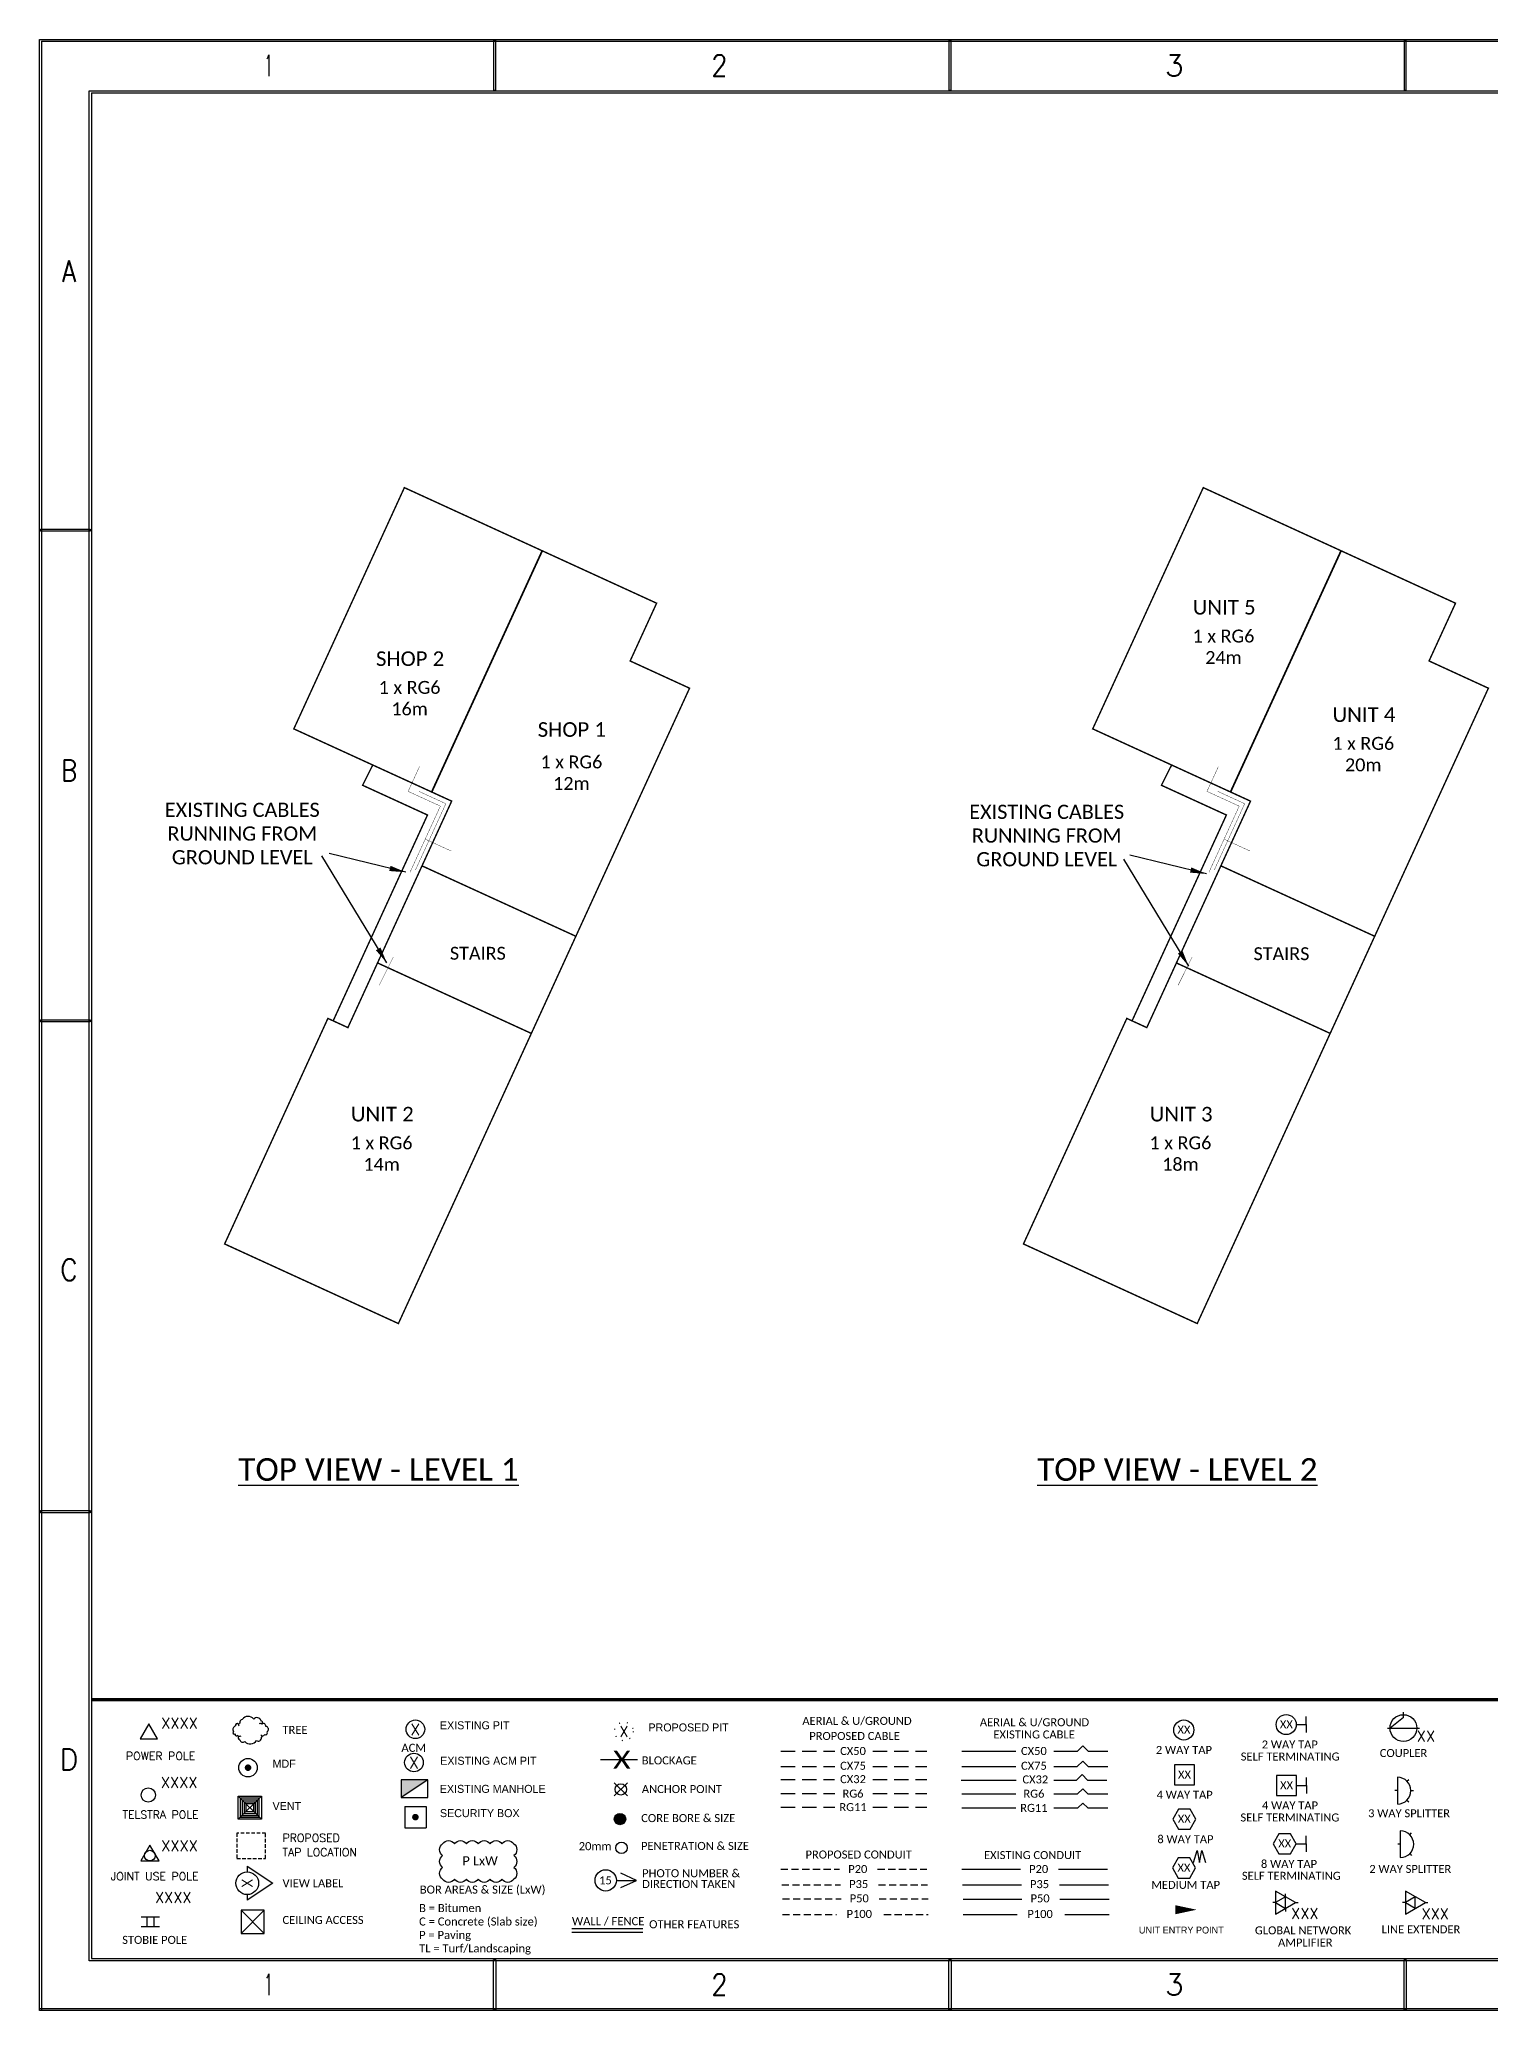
# Model space of a CAD drawing. Header units: metres. Extents: x 304 to 1576, y -477 to -199.
# Drawn here: x 747.4 to 951.4, y -476.9 to -199.7 of the extents above; entities that cross this region are included whole.
import ezdxf
from ezdxf.enums import TextEntityAlignment as Align

# ---------------------------------------------------------------- set-up
doc = ezdxf.new("R2010")
doc.units = ezdxf.units.M
doc.header["$LTSCALE"] = 4
for name, pattern in [('NEWMDUA3$0$CONTINOUS', [1, 0.5, 0.5]), ('NEWMDUA3$0$DASHED', [0.75, 0.5, -0.25]), ('NEWMDUA3$0$DOT', [0.25, 0, -0.25]), ('NEWMDUA3$0$HIDDEN', [0.375, 0.25, -0.125]), ('NEWMDUA3$0$HIDDEN2', [0.1875, 0.125, -0.0625])]:
    doc.linetypes.add(name, pattern=pattern)
for name, color, linetype in [('NEWMDUA3$0$BORDER', 3, 'Continuous'), ('NEWMDUA3$0$SHEET-BORDER', 3, 'Continuous'), ('NEWMDUA3$0$SHEET-LEGEND', 3, 'Continuous'), ('NEWMDUA3$0$SHEET-LIMITS', 2, 'Continuous'), ('PIT', 2, 'Continuous'), ('TXT', 7, 'Continuous')]:
    doc.layers.add(name, color=color, linetype=linetype)
doc.styles.add('Legend', font='calibri.ttf')
doc.styles.add('NEWMDUA3$0$ROMAND', font='ROMAND.SHX')
doc.styles.add('NEWMDUA3$0$ROMANS', font='ROMANS', dxfattribs={"oblique": 15})
doc.styles.add('NEWMDUA3$0$ROMSIT', font='ROMSIT.shx', dxfattribs={"oblique": 15})
doc.styles.add('NEWMDUA3$0$STANDARD', font='ROMANS', dxfattribs={"height": 2.5})
doc.styles.add('NEWMDUA3$0$VSA0$0$STANDARD', font='ROMANS.SHX')
doc.styles.get("Standard").update_dxf_attribs({"font": 'romans.shx', "height": 2.5})
doc.dimstyles.get("Standard").update_dxf_attribs({"dimtxt": 2.3, "dimasz": 2.3, "dimexe": 0.18, "dimexo": 0.0625, "dimgap": 0.09, "dimtad": 0, "dimtih": 1, "dimtoh": 1, "dimdec": 4, "dimzin": 0, "dimdsep": 46, "dimtxsty": 'Standard', "dimcen": 0.09, "dimadec": 0, "dimazin": 0, "dimtfac": 1, "dimtdec": 4, "dimtofl": 0, "dimtmove": 0, "dimatfit": 3, "dimfxl": 1, "dimtolj": 1, "dimtzin": 0, "dimarcsym": 0})

# ---------------------------------------------------------------- blocks, each defined once
blk = doc.blocks.new('DALY-HFC')
h = blk.add_hatch(color=1)
h.dxf.hatch_style = 1
edge = h.paths.add_edge_path()
edge.add_arc((81.31, 26.93), 0.8, 0, 360)
for points in [[(-0.29, 269.39), (-0.3, 277.15)], [(74.53, 11.54), (84.53, 11.54)], [(74.53, 11.04), (84.53, 11.04)]]:
    blk.add_lwpolyline(points)
at = {"color": 5}
for points in [[(78.58, 35.28), (83.79, 35.28)], [(80.9, 18.31), (83.65, 18.31)], [(81.42, 17.31), (83.65, 18.31), (81.42, 19.31)]]:
    blk.add_lwpolyline(points, dxfattribs=at)
at = {"color": 1}
for points in [[(82.35, 32.02), (80.51, 30.18)], [(82.35, 30.18), (80.51, 32.02)]]:
    blk.add_lwpolyline(points, dxfattribs=at)
at = {"color": 5}
blk.add_lwpolyline([(66.38, 23.46, -0.520567), (66.38, 21.79, -0.520567), (66.38, 20.12, -0.520567), (66.38, 18.46, -0.520567), (64.72, 18.46, -0.520567), (63.05, 18.46, -0.520567), (61.38, 18.46, -0.520567), (59.72, 18.46, -0.520567), (58.05, 18.46, -0.520567), (56.38, 18.46, -0.520567), (56.38, 20.12, -0.520567), (56.38, 21.79, -0.520567), (56.38, 23.46, -0.520567), (58.05, 23.46, -0.520567), (59.72, 23.46, -0.520567), (61.38, 23.46, -0.520567), (63.05, 23.46, -0.520567), (64.72, 23.46, -0.520567)], format="xyb", close=True, dxfattribs=at)
at = {"color": 1}
for centre in [(81.43, 31.1), (81.31, 26.93), (81.53, 22.88)]:
    blk.add_circle(centre, 0.8, dxfattribs=at)
at = {"color": 5}
blk.add_circle((79.3, 18.31), 1.5, dxfattribs=at)
at = {"layer": 'NEWMDUA3$0$BORDER', "color": 7}
for points in [[(27.63, 30.16), (30.9, 30.16), (30.9, 26.89), (27.63, 26.89)], [(27.92, 27.19), (30.6, 27.19), (30.6, 29.86), (27.92, 29.86)], [(28.19, 27.45), (30.34, 27.45), (30.34, 29.6), (28.19, 29.6)], [(28.47, 27.73), (30.05, 27.73), (30.05, 29.32), (28.47, 29.32)], [(28.71, 27.97), (29.83, 27.97), (29.83, 29.09), (28.71, 29.09)]]:
    blk.add_lwpolyline(points, close=True, dxfattribs=at)
for points in [[(27.63, 26.89), (30.9, 30.16)], [(30.9, 26.89), (27.63, 30.16)], [(28.91, 20.31), (32.52, 17.91)], [(28.91, 20.31), (28.91, 19.51)], [(32.52, 17.91), (28.91, 15.51)], [(31.31, 14.11), (28.04, 14.11)], [(28.04, 14.11), (31.31, 10.84)], [(31.31, 14.11), (28.04, 10.84)], [(28.04, 14.11), (28.04, 10.84)], [(28.91, 16.31), (28.91, 15.51)], [(31.31, 10.84), (31.31, 14.11)], [(28.05, 10.85), (31.31, 10.85)]]:
    blk.add_lwpolyline(points, dxfattribs=at)
at = {"layer": 'NEWMDUA3$0$BORDER', "color": 1, "linetype": 'NEWMDUA3$0$HIDDEN2'}
blk.add_lwpolyline([(27.44, 21.38), (31.49, 21.38), (31.49, 24.93), (27.44, 24.93)], close=True, dxfattribs=at)
at = {"layer": 'NEWMDUA3$0$BORDER', "color": 7}
blk.add_circle((28.91, 17.91), 1.6, dxfattribs=at)
at = {"layer": 'NEWMDUA3$0$SHEET-BORDER', "color": 7, "linetype": 'Continuous'}
for points in [[(-0.3, 0), (-0.3, 277.15)], [(-0.3, 277.15), (384.85, 277.15)], [(0, 276.9), (0, 0)], [(0, 276.9), (384.6, 276.9)], [(6.7, 7), (6.7, 269.9)], [(6.7, 269.9), (377.6, 269.9)], [(7, 269.65), (7, 7.3)], [(7, 269.65), (377.35, 269.65)], [(377.6, 7), (6.7, 7)], [(7, 7.3), (377.35, 7.3)], [(-0.3, 0.3), (384.6, 0.3)], [(-0.3, 0), (-0.3, 0.3)], [(384.85, 0), (-0.3, 0)]]:
    blk.add_lwpolyline(points, dxfattribs=at)
at = {"layer": 'NEWMDUA3$0$SHEET-BORDER', "color": 7, "const_width": 0.5}
blk.add_lwpolyline([(377.35, 43.71), (7, 43.71)], dxfattribs=at)
at = {"layer": 'NEWMDUA3$0$SHEET-BORDER', "linetype": 'Continuous'}
blk.add_lwpolyline([(6.7, 7), (6.7, 7.3)], dxfattribs=at)
at = {"layer": 'NEWMDUA3$0$SHEET-BORDER', "color": 7, "linetype": 'Continuous'}
for points in [[(63.85, 270, 0), (63.85, 277, 0), (63.55, 277, 0), (63.55, 270, 0), (63.85, 270, 0)], [(127.85, 270, 0), (127.85, 277, 0), (127.55, 277, 0), (127.55, 270, 0), (127.85, 270, 0)], [(191.85, 270, 0), (191.85, 277, 0), (191.55, 277, 0), (191.55, 270, 0), (191.85, 270, 0)], [(-0.15, 208.3, 0), (6.85, 208.3, 0), (6.85, 208, 0), (-0.15, 208, 0), (-0.15, 208.3, 0)], [(-0.15, 139.3, 0), (6.85, 139.3, 0), (6.85, 139, 0), (-0.15, 139, 0), (-0.15, 139.3, 0)], [(-0.15, 70.3, 0), (6.85, 70.3, 0), (6.85, 70, 0), (-0.15, 70, 0), (-0.15, 70.3, 0)], [(63.85, 7.15, 0), (63.85, 0.15, 0), (63.55, 0.15, 0), (63.55, 7.15, 0), (63.85, 7.15, 0)], [(127.85, 7.15, 0), (127.85, 0.15, 0), (127.55, 0.15, 0), (127.55, 7.15, 0), (127.85, 7.15, 0)], [(191.85, 7.15, 0), (191.85, 0.15, 0), (191.55, 0.15, 0), (191.55, 7.15, 0), (191.85, 7.15, 0)]]:
    blk.add_polyline3d(points, dxfattribs=at)
at = {"layer": 'NEWMDUA3$0$SHEET-LEGEND', "color": 7}
for points in [[(191.44, 41.22), (191.44, 41.97)], [(189.19, 39.72), (193.69, 39.72)], [(191.44, 41.22), (189.57, 39.72)], [(189.6, 39.72), (193.29, 39.72)], [(50.54, 32.43), (50.54, 29.98)], [(54.29, 32.43), (50.54, 29.98)], [(54.29, 32.43), (50.54, 32.43)], [(54.29, 29.98), (54.29, 32.43)], [(190.62, 30.92), (190.24, 30.92)], [(190.62, 32.8), (190.62, 29.05)], [(191.94, 32.25), (192.21, 32.51)], [(192.49, 30.92), (192.87, 30.92)], [(50.54, 29.98), (54.29, 29.98)], [(51.05, 28.7), (54.05, 28.7)], [(51.05, 28.7), (51.05, 25.7)], [(54.05, 28.7), (54.05, 25.7)], [(191.94, 29.6), (192.21, 29.33)], [(191.01, 25.27), (191.01, 21.52)], [(192.34, 24.72), (192.6, 24.99)], [(191.01, 23.39), (190.64, 23.39)], [(192.34, 22.07), (192.6, 21.8)], [(173.47, 15.18), (173.09, 15.18)], [(174.87, 15.99), (174.87, 16.42)], [(174.87, 14.37), (174.87, 13.93)], [(176.28, 15.18), (176.66, 15.18)], [(191.72, 15.19), (191.33, 15.19)], [(194.53, 15.19), (194.89, 15.19)]]:
    blk.add_lwpolyline(points, dxfattribs=at)
at = {"layer": 'NEWMDUA3$0$SHEET-LEGEND', "color": 4, "linetype": 'Continuous'}
for points in [[(15.06, 40.31), (13.84, 38.2)], [(16.28, 38.2), (15.06, 40.31)], [(13.84, 38.2), (16.28, 38.2)], [(15.22, 23.28), (13.93, 21.04)], [(16.52, 21.04), (15.22, 23.28)], [(13.93, 21.04), (16.52, 21.04)], [(14, 13.19), (16.59, 13.19)], [(14, 11.83), (16.59, 11.83)], [(14.81, 13.19), (14.81, 11.83)], [(15.77, 13.19), (15.77, 11.83)]]:
    blk.add_lwpolyline(points, dxfattribs=at)
at = {"layer": 'NEWMDUA3$0$SHEET-LEGEND', "color": 7, "linetype": 'Continuous'}
for points in [[(176.38, 40.21), (177.79, 40.21)], [(177.79, 40.21), (177.79, 41.34)], [(177.79, 40.21), (177.79, 39.09)], [(162.08, 34.54), (159.27, 34.54)], [(159.27, 34.54), (159.27, 31.73)], [(162.08, 31.73), (162.08, 34.54)], [(159.27, 31.73), (162.08, 31.73)], [(173.6, 33.05), (173.6, 30.24)], [(176.41, 33.05), (173.6, 33.05)], [(176.41, 30.24), (176.41, 33.05)], [(176.41, 31.64), (177.82, 31.64)], [(177.82, 31.64), (177.82, 32.77)], [(177.82, 31.64), (177.82, 30.52)], [(159.84, 28.33), (159.02, 26.92)], [(161.46, 28.33), (159.84, 28.33)], [(162.27, 26.92), (161.46, 28.33)], [(173.6, 30.24), (176.41, 30.24)], [(159.02, 26.92), (159.84, 25.52)], [(159.84, 25.52), (161.46, 25.52)], [(161.46, 25.52), (162.27, 26.92)], [(161.93, 20.81), (162.43, 22.5)], [(162.43, 22.5), (162.77, 20.81)], [(162.77, 20.81), (163.11, 22.5)], [(163.11, 22.5), (163.61, 20.81)], [(173.95, 24.85), (173.14, 23.44)], [(173.14, 23.44), (173.95, 22.04)], [(175.57, 24.85), (173.95, 24.85)], [(176.39, 23.44), (175.57, 24.85)], [(175.57, 22.04), (176.39, 23.44)], [(176.39, 23.44), (177.79, 23.44)], [(177.79, 23.44), (177.79, 24.57)], [(177.79, 23.44), (177.79, 22.32)], [(159.79, 21.46), (158.97, 20.05)], [(158.97, 20.05), (159.79, 18.64)], [(161.41, 21.46), (159.79, 21.46)], [(162.22, 20.05), (161.41, 21.46)], [(161.41, 18.64), (162.22, 20.05)], [(173.95, 22.04), (175.57, 22.04)], [(159.79, 18.64), (161.41, 18.64)]]:
    blk.add_lwpolyline(points, dxfattribs=at)
at = {"layer": 'NEWMDUA3$0$SHEET-LEGEND', "color": 7, "linetype": 'NEWMDUA3$0$DASHED'}
for points in [[(103.93, 36.48), (111.51, 36.48)], [(116.86, 36.48), (124.43, 36.48)]]:
    blk.add_lwpolyline(points, dxfattribs=at)
at = {"layer": 'NEWMDUA3$0$SHEET-LEGEND', "color": 7, "linetype": 'NEWMDUA3$0$CONTINOUS'}
for points in [[(129.37, 36.48), (136.95, 36.48)], [(142.29, 36.48), (145.62, 36.48)], [(145.62, 36.48), (146.37, 37.23)], [(147.12, 36.48), (146.37, 37.23)], [(147.12, 36.48), (149.87, 36.48)]]:
    blk.add_lwpolyline(points, dxfattribs=at)
at = {"layer": 'NEWMDUA3$0$SHEET-LEGEND', "color": 7, "const_width": 0.46}
for points in [[(28.79, 34.15, 1), (29.25, 34.15, 1)], [(52.32, 27.2, 1), (52.78, 27.2, 1)]]:
    blk.add_lwpolyline(points, format="xyb", close=True, dxfattribs=at)
at = {"layer": 'NEWMDUA3$0$SHEET-LEGEND', "color": 211, "linetype": 'NEWMDUA3$0$DASHED'}
for points in [[(103.93, 34.33), (111.51, 34.33)], [(116.86, 34.33), (124.43, 34.33)]]:
    blk.add_lwpolyline(points, dxfattribs=at)
at = {"layer": 'NEWMDUA3$0$SHEET-LEGEND', "color": 211, "linetype": 'NEWMDUA3$0$CONTINOUS'}
for points in [[(129.37, 34.33), (136.95, 34.33)], [(142.29, 34.33), (145.6, 34.33)], [(145.6, 34.33), (146.37, 35.09)], [(147.13, 34.33), (146.37, 35.09)], [(147.13, 34.33), (149.87, 34.33)]]:
    blk.add_lwpolyline(points, dxfattribs=at)
at = {"layer": 'NEWMDUA3$0$SHEET-LEGEND', "color": 130, "linetype": 'NEWMDUA3$0$DASHED'}
for points in [[(103.93, 32.48), (111.49, 32.48)], [(116.85, 32.48), (124.43, 32.48)]]:
    blk.add_lwpolyline(points, dxfattribs=at)
at = {"layer": 'NEWMDUA3$0$SHEET-LEGEND', "color": 21, "linetype": 'NEWMDUA3$0$DASHED'}
for points in [[(103.93, 30.51), (111.51, 30.51)], [(116.86, 30.51), (124.43, 30.51)]]:
    blk.add_lwpolyline(points, dxfattribs=at)
at = {"layer": 'NEWMDUA3$0$SHEET-LEGEND', "color": 130, "linetype": 'NEWMDUA3$0$CONTINOUS'}
for points in [[(129.27, 32.41), (137.02, 32.41)], [(142.32, 32.41), (145.5, 32.41)], [(145.5, 32.41), (146.27, 33.17)], [(147.03, 32.41), (146.27, 33.17)], [(147.03, 32.41), (149.77, 32.41)]]:
    blk.add_lwpolyline(points, dxfattribs=at)
at = {"layer": 'NEWMDUA3$0$SHEET-LEGEND', "color": 21, "linetype": 'NEWMDUA3$0$CONTINOUS'}
for points in [[(145.65, 30.46), (146.37, 31.17)], [(147.08, 30.46), (146.37, 31.17)], [(129.37, 30.46), (136.95, 30.46)], [(142.29, 30.46), (145.65, 30.46)], [(147.08, 30.46), (149.87, 30.46)]]:
    blk.add_lwpolyline(points, dxfattribs=at)
at = {"layer": 'NEWMDUA3$0$SHEET-LEGEND', "color": 10, "linetype": 'NEWMDUA3$0$DASHED'}
for points in [[(103.93, 28.59), (111.51, 28.59)], [(116.86, 28.59), (124.43, 28.59)]]:
    blk.add_lwpolyline(points, dxfattribs=at)
at = {"layer": 'NEWMDUA3$0$SHEET-LEGEND', "color": 10, "linetype": 'NEWMDUA3$0$CONTINOUS'}
for points in [[(129.37, 28.49), (136.95, 28.49)], [(142.29, 28.49), (145.68, 28.49)], [(145.68, 28.49), (146.37, 29.18)], [(147.06, 28.49), (146.37, 29.18)], [(147.06, 28.49), (149.87, 28.49)], [(129.56, 15.68), (137.81, 15.68)], [(143.16, 15.68), (150.06, 15.68)]]:
    blk.add_lwpolyline(points, dxfattribs=at)
at = {"layer": 'NEWMDUA3$0$SHEET-LEGEND', "color": 2}
blk.add_lwpolyline([(51.05, 25.7), (54.05, 25.7)], dxfattribs=at)
at = {"layer": 'NEWMDUA3$0$SHEET-LEGEND', "color": 170, "linetype": 'NEWMDUA3$0$HIDDEN'}
for points in [[(103.93, 19.88), (112.19, 19.88)], [(117.53, 19.88), (124.43, 19.88)]]:
    blk.add_lwpolyline(points, dxfattribs=at)
at = {"layer": 'NEWMDUA3$0$SHEET-LEGEND', "color": 170, "linetype": 'NEWMDUA3$0$CONTINOUS'}
for points in [[(129.36, 19.88), (137.61, 19.88)], [(142.96, 19.88), (149.86, 19.88)]]:
    blk.add_lwpolyline(points, dxfattribs=at)
at = {"layer": 'NEWMDUA3$0$SHEET-LEGEND', "color": 4, "linetype": 'NEWMDUA3$0$HIDDEN'}
for points in [[(104.06, 17.69), (112.31, 17.69)], [(117.66, 17.69), (124.56, 17.69)]]:
    blk.add_lwpolyline(points, dxfattribs=at)
at = {"layer": 'NEWMDUA3$0$SHEET-LEGEND', "color": 4, "linetype": 'NEWMDUA3$0$CONTINOUS'}
for points in [[(129.48, 17.69), (137.74, 17.69)], [(143.08, 17.69), (149.98, 17.69)]]:
    blk.add_lwpolyline(points, dxfattribs=at)
at = {"layer": 'NEWMDUA3$0$SHEET-LEGEND', "color": 7}
for points in [[(176.28, 15.18), (173.47, 16.8), (173.47, 13.55)], [(194.53, 15.19), (191.72, 16.81), (191.72, 13.56)], [(174.87, 15.99), (173.47, 15.18), (174.87, 14.37)], [(191.72, 15.19), (193.12, 14.38), (193.12, 16)]]:
    blk.add_lwpolyline(points, close=True, dxfattribs=at)
at = {"layer": 'NEWMDUA3$0$SHEET-LEGEND', "color": 10, "linetype": 'NEWMDUA3$0$HIDDEN'}
for points in [[(104.14, 15.69), (112.39, 15.69)], [(117.74, 15.69), (124.64, 15.69)]]:
    blk.add_lwpolyline(points, dxfattribs=at)
at = {"layer": 'NEWMDUA3$0$SHEET-LEGEND', "color": 90, "linetype": 'NEWMDUA3$0$HIDDEN'}
for points in [[(104.14, 13.53), (111.74, 13.53)], [(118.42, 13.53), (124.64, 13.53)]]:
    blk.add_lwpolyline(points, dxfattribs=at)
at = {"layer": 'NEWMDUA3$0$SHEET-LEGEND', "color": 90, "linetype": 'NEWMDUA3$0$CONTINOUS'}
for points in [[(129.56, 13.53), (137.17, 13.53)], [(143.84, 13.53), (150.06, 13.53)]]:
    blk.add_lwpolyline(points, dxfattribs=at)
at = {"layer": 'NEWMDUA3$0$SHEET-LEGEND', "color": 7, "linetype": 'Continuous'}
for centre in [(174.97, 40.21), (160.57, 39.45)]:
    blk.add_circle(centre, 1.41, dxfattribs=at)
at = {"layer": 'NEWMDUA3$0$SHEET-LEGEND', "color": 7}
for centre, radius in [((191.44, 39.72), 1.88), ((52.55, 39.55), 1.31), ((52.35, 34.88), 1.31), ((29.02, 34.15), 1.3)]:
    blk.add_circle(centre, radius, dxfattribs=at)
at = {"layer": 'NEWMDUA3$0$SHEET-LEGEND', "color": 4, "linetype": 'Continuous'}
for centre, radius in [((15, 30.31), 0.995), ((15.22, 21.79), 0.748)]:
    blk.add_circle(centre, radius, dxfattribs=at)
at = {"layer": 'NEWMDUA3$0$SHEET-LEGEND', "color": 7, "linetype": 'Continuous'}
for centre, radius, start, end in [((27.41, 39.52), 0.527, 105.361, 211.6212), ((27.11, 39.09), 0.219, 133.9788, 303.7235), ((27.36, 38.8), 0.165, 140.7909, 326.172), ((27.49, 40.11), 0.231, 49.1839, 199.715), ((27.89, 40.17), 0.222, 90.5417, 220.0416), ((28.25, 40.55), 0.396, 96.4494, 202.7096), ((30.27, 40.62), 0.571, 14.8226, 140.5962), ((30.74, 39.9), 0.452, 58.7356, 112.5225), ((31.07, 39), 0.35, 220.0018, 326.875), ((30.83, 40.5), 0.261, 304.3108, 91.4615), ((31.18, 40.02), 0.336, 347.6334, 126.3975), ((31.46, 39.06), 0.277, 249.1942, 33.1315), ((31.5, 39.55), 0.392, 299.7418, 89.4053), ((27.82, 39.09), 0.499, 230.5176, 298.4398), ((27.99, 38.41), 0.359, 146.266, 252.5262), ((28.3, 38.16), 0.433, 192.7757, 308.0395), ((29.32, 38.48), 0.999, 221.2961, 330.6922), ((30.47, 38.32), 0.43, 230.3352, 10.2593), ((30.64, 38.71), 0.401, 308.9918, 352.0796)]:
    blk.add_arc(centre, radius, start, end, dxfattribs=at)
at = {"layer": 'NEWMDUA3$0$SHEET-LEGEND', "color": 3, "linetype": 'Continuous'}
blk.add_arc((29.03, 40.32), 1.04, 39.8211, 142.8633, dxfattribs=at)
at = {"layer": 'NEWMDUA3$0$SHEET-LEGEND', "color": 7}
for centre in [(190.62, 30.92), (191.01, 23.39)]:
    blk.add_arc(centre, 1.88, 270, 90, dxfattribs=at)
for points in [[(50.54, 29.98), (50.54, 32.43), (54.29, 32.43)], [(159.37, 14.82), (159.37, 13.54), (162.37, 14.18)]]:
    blk.add_solid(points, dxfattribs=at)
at = {"layer": 'PIT', "color": 1, "linetype": 'NEWMDUA3$0$DOT'}
blk.add_circle((81.86, 39.25), 1.31, dxfattribs=at)
at = {"color": 1, "style": 'Legend', "width": 1.2}
blk.add_text('X', height=2.5, dxfattribs=at).set_placement((81.57, 35.28), align=Align.MIDDLE_CENTER)
at = {"color": 5, "style": 'Legend'}
for s, height, p in [('P LxW', 1.284, (59.16, 20.42)), ('15', 1.133, (78.37, 17.75))]:
    blk.add_text(s, height=height, dxfattribs=at).set_placement(p)
at = {"style": 'Legend'}
for tag, p, height in [('ADDRESS1', (317.42, 40.42), 2), ('ADDRESS2', (317.23, 37.06), 2), ('NO_EUPS', (358.72, 37.29), 2), ('SURVEYOR', (277.01, 34.46), 2), ('CONTACT1', (316.94, 33.18), 2), ('DESIGNED', (274.4, 29.32), 1.5), ('CONTACT2', (316.94, 29.83), 2), ('PH_NUMBER', (358.87, 29.83), 2), ('SURVEY_CONTACT', (277.01, 24.2), 2), ('SAM_ID', (307.01, 25.38), 2), ('APP_TIME', (277.69, 18.8), 2), ('MDU_ID', (307.39, 19.28), 2), ('APP_DATE', (277.69, 14.15), 2), ('SHEET_NO', (309.58, 13.9), 2), ('VERSION', (277.69, 9.24), 2), ('PHOTO_FILE', (316.94, 9.23), 2)]:
    blk.add_attdef(tag, p, '', height=height, dxfattribs=at)
at = {"layer": 'NEWMDUA3$0$BORDER', "color": 7, "style": 'NEWMDUA3$0$ROMAND'}
blk.add_text('X', height=1.5, rotation=270, dxfattribs=at).set_placement((28.91, 17.91), align=Align.MIDDLE_CENTER)
at = {"layer": 'NEWMDUA3$0$SHEET-LEGEND', "color": 7, "linetype": 'Continuous'}
for s, height, style, p in [('XXXX', 1.5, 'NEWMDUA3$0$VSA0$0$STANDARD', (19.4, 40.39)), ('POWER POLE', 1.125, 'NEWMDUA3$0$VSA0$0$STANDARD', (16.73, 35.8)), ('CX50', 1.125, 'Legend', (114.07, 36.5)), ('CX50', 1.125, 'Legend', (139.5, 36.5)), ('2 WAY TAP', 1.125, 'Legend', (160.59, 36.65)), ('SELF TERMINATING', 1.125, 'Legend', (175.52, 35.72)), ('2 WAY TAP', 1.125, 'Legend', (175.47, 37.42)), ('COUPLER', 1.125, 'Legend', (191.46, 36.21)), ('CX75', 1.125, 'Legend', (114.07, 34.42)), ('CX75', 1.125, 'Legend', (139.5, 34.42)), ('XXXX', 1.5, 'NEWMDUA3$0$VSA0$0$STANDARD', (19.35, 32.08)), ('CX32', 1.125, 'Legend', (114.07, 32.54)), ('RG6', 1.125, 'Legend', (114.07, 30.53)), ('CX32', 1.125, 'Legend', (139.7, 32.5)), ('RG6', 1.125, 'Legend', (139.5, 30.52)), ('4 WAY TAP', 1.125, 'Legend', (160.69, 30.34)), ('TELSTRA POLE', 1.125, 'NEWMDUA3$0$VSA0$0$STANDARD', (16.73, 27.55)), ('RG11', 1.125, 'Legend', (114.07, 28.61)), ('RG11', 1.125, 'Legend', (139.5, 28.5)), ('SELF TERMINATING', 1.125, 'Legend', (175.48, 27.15)), ('4 WAY TAP', 1.125, 'Legend', (175.5, 28.85)), ('3 WAY SPLITTER', 1.125, 'Legend', (192.24, 27.74)), ('XXXX', 1.5, 'NEWMDUA3$0$VSA0$0$STANDARD', (19.4, 23.14)), ('8 WAY TAP', 1.125, 'Legend', (160.8, 24.13)), ('JOINT USE POLE', 1.125, 'NEWMDUA3$0$VSA0$0$STANDARD', (15.9, 18.88)), ('P20', 1.125, 'Legend', (114.74, 19.9)), ('P20', 1.125, 'Legend', (140.17, 19.9)), ('SELF TERMINATING', 1.125, 'Legend', (175.68, 18.95)), ('8 WAY TAP', 1.125, 'Legend', (175.36, 20.65)), ('2 WAY SPLITTER', 1.125, 'Legend', (192.41, 19.91)), ('XXXX', 1.5, 'NEWMDUA3$0$VSA0$0$STANDARD', (18.52, 15.89)), ('P35', 1.125, 'Legend', (114.87, 17.79)), ('P35', 1.125, 'Legend', (140.29, 17.78)), ('MEDIUM TAP', 1.125, 'Legend', (160.83, 17.67)), ('P100', 1.125, 'Legend', (114.95, 13.59)), ('P50', 1.125, 'Legend', (114.95, 15.78)), ('P100', 1.125, 'Legend', (140.37, 13.59)), ('P50', 1.125, 'Legend', (140.37, 15.78)), ('GLOBAL NETWORK', 1.125, 'Legend', (177.34, 11.28)), ('LINE EXTENDER', 1.125, 'Legend', (193.91, 11.42)), ('STOBIE POLE', 1.125, 'Legend', (15.9, 9.94)), ('AMPLIFIER', 1.125, 'Legend', (177.65, 9.57))]:
    blk.add_text(s, height=height, dxfattribs=dict(at, style=style)).set_placement(p, align=Align.MIDDLE)
at = {"layer": 'NEWMDUA3$0$SHEET-LEGEND', "color": 7, "linetype": 'Continuous', "style": 'Legend'}
for s, p in [('TREE', (33.87, 38.91)), ('VIEW LABEL', (33.87, 17.34)), ('CEILING ACCESS', (33.87, 12.18))]:
    blk.add_text(s, height=1.125, dxfattribs=at).set_placement(p)
at = {"layer": 'NEWMDUA3$0$SHEET-LEGEND', "color": 7, "style": 'NEWMDUA3$0$STANDARD'}
for p in [(52.56, 39.52), (52.35, 34.85)]:
    blk.add_text('X', height=1.64, dxfattribs=at).set_placement(p, align=Align.MIDDLE)
at = {"layer": 'NEWMDUA3$0$SHEET-LEGEND', "color": 7}
for s, height, style, p in [('EXISTING PIT', 1.125, 'NEWMDUA3$0$ROMSIT', (56, 39.55)), ('XX', 1.5, 'NEWMDUA3$0$ROMANS', (193.33, 37.85)), ('MDF', 1.125, 'NEWMDUA3$0$ROMSIT', (32.47, 34.15)), ('EXISTING ACM PIT', 1.125, 'NEWMDUA3$0$ROMSIT', (56.04, 34.56)), ('EXISTING MANHOLE', 1.125, 'NEWMDUA3$0$ROMSIT', (55.98, 30.61)), ('VENT', 1.125, 'NEWMDUA3$0$ROMSIT', (32.47, 28.2)), ('SECURITY BOX', 1.125, 'NEWMDUA3$0$ROMSIT', (56, 27.2)), ('XXX', 1.5, 'NEWMDUA3$0$ROMANS', (175.67, 12.88)), ('XXX', 1.5, 'NEWMDUA3$0$ROMANS', (194, 12.86)), ('UNIT ENTRY POINT', 0.9557, 'NEWMDUA3$0$ROMSIT', (154.26, 10.84))]:
    blk.add_text(s, height=height, dxfattribs=dict(at, style=style)).set_placement(p)
at = {"layer": 'NEWMDUA3$0$SHEET-LEGEND', "color": 1, "style": 'NEWMDUA3$0$ROMSIT'}
blk.add_text('PROPOSED PIT', height=1.125, dxfattribs=at).set_placement((85.31, 39.25))
at = {"layer": 'NEWMDUA3$0$SHEET-LEGEND', "color": 7, "linetype": 'Continuous', "style": 'Legend'}
for s, p in [('AERIAL & U/GROUND ', (114.83, 40.17)), ('PROPOSED CABLE', (114.28, 38.05)), ('AERIAL & U/GROUND ', (139.78, 39.98)), ('EXISTING CABLE', (139.52, 38.26)), ('PROPOSED CONDUIT', (114.87, 21.38)), ('EXISTING CONDUIT', (139.32, 21.3))]:
    blk.add_text(s, height=1.125, dxfattribs=at).set_placement(p, align=Align.CENTER)
for p in [(160.59, 39.5), (174.99, 40.26), (160.67, 33.19), (175.02, 31.69), (160.64, 26.97), (174.76, 23.5), (160.59, 20.1)]:
    blk.add_text('XX', height=1.125, dxfattribs=at).set_placement(p, align=Align.MIDDLE_CENTER)
at = {"layer": 'NEWMDUA3$0$SHEET-LEGEND', "color": 1, "linetype": 'Continuous', "style": 'NEWMDUA3$0$STANDARD'}
for s, p in [('TAP LOCATION', (33.87, 21.7)), ('PROPOSED', (33.87, 23.72))]:
    blk.add_text(s, height=1.125, dxfattribs=at).set_placement(p)
at = {"layer": 'NEWMDUA3$0$SHEET-LIMITS', "color": 7, "linetype": 'Continuous', "style": 'NEWMDUA3$0$STANDARD'}
for s, width, p in [('1', 0.428667, (31.9, 272)), ('2', 0.866667, (95.29, 272)), ('3', 1.01, (159.24, 272)), ('A', 0.85, (3.85, 243.05)), ('B', 0.833333, (3.85, 172.86)), ('C', 0.92, (3.85, 102.66)), ('D', 0.97, (3.85, 33.81)), ('1', 0.428667, (31.9, 2.15)), ('2', 0.866667, (95.29, 2.15)), ('3', 1.01, (159.24, 2.15))]:
    blk.add_text(s, height=3, dxfattribs=dict(at, width=width)).set_placement(p, align=Align.CENTER)
at = {"layer": 'PIT', "color": 1, "linetype": 'NEWMDUA3$0$DOT', "style": 'NEWMDUA3$0$ROMANS'}
blk.add_text('X', height=1.5, dxfattribs=at).set_placement((81.86, 39.25), align=Align.MIDDLE_CENTER)
at = {"layer": 'TXT', "color": 7, "insert": (52.32, 36.94), "char_height": 1, "attachment_point": 5, "style": 'Legend'}
blk.add_mtext('{\\H1.1333x;\\C0;ACM\\H0.88233x; }', dxfattribs=at)
at = {"layer": 'TXT', "char_height": 1, "attachment_point": 4, "line_spacing_factor": 0.8, "style": 'Legend'}
for s, insert in [('{\\H1.1333x;\\C0;BLOCKAGE}', (84.37, 35.17)), ('{\\H1.1333x;\\C0;CORE BORE & SIZE\\H0.88233x; }', (84.29, 27.06)), ('{\\H1.1333x;\\C0;PENETRATION & SIZE\\H0.88233x; }', (84.26, 23.14)), ('{\\H1.1333x;\\C0;PHOTO NUMBER &\\PDIRECTION TAKEN\\H0.88233x; }', (84.42, 18.55)), ('{\\H1.1333x;\\C0;BOR AREAS & SIZE (LxW)}', (53.17, 16.89)), ('{\\H1.1333x;\\C0;OTHER FEATURES}', (85.41, 12.13))]:
    blk.add_mtext(s, dxfattribs=dict(at, insert=insert))
at = {"layer": 'TXT', "char_height": 1, "style": 'Legend'}
for s, insert, attachment_point in [('{\\H1.1333x;\\C0;ANCHOR POINT\\H0.88233x; }', (84.38, 31.14), 4), ('{\\H1.1333x;\\C0;20mm\\H0.88233x; }', (75.51, 23.11), 4), ('{\\H1.1333x;\\C0;B = Bitumen\\PC = Concrete (Slab size)\\PP = Paving\\PTL = Turf/Landscaping\\H0.88233x; }', (53.07, 11.43), 4), ('{\\H1.1333x;\\C0;WALL / FENCE}', (84.74, 12.53), 6)]:
    blk.add_mtext(s, dxfattribs=dict(at, insert=insert, attachment_point=attachment_point))

msp = doc.modelspace()

# ---------------------------------------------------------------- block references
msp.add_blockref('DALY-HFC', (747.69, -476.87))

# ---------------------------------------------------------------- next in the draw order: linework, layer by layer
at = {"color": 7}
for points, const_width in [([(797.85, -380.27), (773.42, -369.08), (787.94, -337.37), (790.75, -338.66), (805.34, -306.82), (783.15, -296.66), (798.69, -262.74), (834.15, -278.99), (830.43, -287.11), (838.78, -290.94), (797.85, -380.27)], 0.2), ([(910.15, -380.27), (885.72, -369.08), (900.25, -337.37), (903.06, -338.66), (917.64, -306.82), (895.46, -296.66), (911, -262.74), (946.46, -278.99), (942.74, -287.11), (951.08, -290.94), (910.15, -380.27)], 0.2), ([(802.53, -305.54), (818.07, -271.62)], 0.25), ([(914.83, -305.54), (930.37, -271.62)], 0.25), ([(788.68, -337.71), (801.94, -308.77), (792.82, -304.59), (794.25, -301.74)], 0.2), ([(900.99, -337.71), (914.25, -308.77), (905.12, -304.59), (906.55, -301.74)], 0.2), ([(801.17, -315.92), (822.8, -325.82)], 0.2), ([(913.48, -315.92), (935.1, -325.82)], 0.2), ([(794.92, -329.57), (816.54, -339.48)], 0.2), ([(907.22, -329.57), (928.85, -339.48)], 0.2)]:
    msp.add_lwpolyline(points, dxfattribs=dict(at, const_width=const_width))
at = {"layer": 'NEWMDUA3$0$SHEET-LEGEND', "color": 21, "linetype": 'NEWMDUA3$0$CONTINOUS', "const_width": 0.05}
for points in [[(799.49, -316.81), (803.75, -307.52), (799.22, -305.45), (800.82, -301.95)], [(911.8, -316.81), (916.05, -307.52), (911.52, -305.45), (913.13, -301.95)], [(801.62, -312.16), (805.26, -313.83)], [(913.93, -312.16), (917.56, -313.83)], [(797.15, -328.72), (795.15, -332.71)], [(909.45, -328.72), (907.46, -332.71)]]:
    msp.add_lwpolyline(points, dxfattribs=at)
at = {"layer": 'NEWMDUA3$0$SHEET-LEGEND', "color": 170, "linetype": 'NEWMDUA3$0$CONTINOUS', "const_width": 0.05}
for points in [[(800.25, -316.5), (800.25, -316.5), (800.25, -316.5), (804.52, -307.18), (800.74, -305.45)], [(912.55, -316.5), (912.55, -316.5), (912.55, -316.5), (916.82, -307.18), (913.05, -305.45)]]:
    msp.add_lwpolyline(points, dxfattribs=at)

# ---------------------------------------------------------------- next in the draw order: texts
at = {"attachment_point": 5}
for s, insert, char_height, width in [('{\\fCalibri|b0|i0|c0|p34;\\H0.90715x;\\C7;UNIT 5}', (913.94, -279.57), 2.2644, 19.7765), ('{\\fCalibri|b0|i0|c0|p34;\\H0.90715x;\\C7;1 x RG6\\P24m}', (913.84, -285.12), 2, 16.5012), ('{\\fCalibri|b0|i0|c238|p34;\\H0.90715x;\\C7;SHOP\\fCalibri|b0|i0|c0|p34; 2}', (799.49, -286.8), 2.2644, 19.7765), ('{\\fCalibri|b0|i0|c0|p34;\\H0.90715x;\\C7;1 x RG6\\P16m}', (799.42, -292.35), 2, 16.5012), ('{\\fCalibri|b0|i0|c0|p34;\\H0.90715x;\\C7;UNIT 4}', (933.59, -294.67), 2.2644, 19.7765), ('{\\fCalibri|b0|i0|c238|p34;\\H0.90715x;\\C7;SHOP\\fCalibri|b0|i0|c0|p34; 1}', (822.23, -296.76), 2.2644, 19.7765), ('{\\fCalibri|b0|i0|c0|p34;\\H0.90715x;\\C7;1 x RG6\\P20m}', (933.49, -300.22), 2, 16.5012), ('{\\fCalibri|b0|i0|c0|p34;\\H0.90715x;\\C7;1 x RG6\\P12m}', (822.17, -302.82), 2, 16.5012), ('{\\fCalibri|b0|i0|c0|p34;\\C7;EXISTING CABLES RUNNING FROM GROUND LEVEL}', (775.9, -311.39), 2, 24.9906), ('{\\fCalibri|b0|i0|c0|p34;\\C7;EXISTING CABLES RUNNING FROM GROUND LEVEL}', (888.99, -311.67), 2, 24.9906), ('{\\fCalibri|b0|i0|c0|p34;\\H0.90715x;\\C7;STAIRS}', (809.02, -328.22), 2, 14.257), ('{\\fCalibri|b0|i0|c0|p34;\\H0.90715x;\\C7;STAIRS}', (921.99, -328.28), 2, 14.257), ('{\\fCalibri|b0|i0|c0|p34;\\H0.90715x;\\C7;UNIT \\fCalibri|b0|i0|c238|p34;2}', (795.59, -350.84), 2.2644, 19.7765), ('{\\fCalibri|b0|i0|c0|p34;\\H0.90715x;\\C7;UNIT 3}', (907.89, -350.84), 2.2644, 19.7765), ('{\\fCalibri|b0|i0|c0|p34;\\H0.90715x;\\C7;1 x RG6\\P14m}', (795.49, -356.38), 2, 16.5012), ('{\\fCalibri|b0|i0|c0|p34;\\H0.90715x;\\C7;1 x RG6\\P18m}', (907.79, -356.38), 2, 16.5012), ('{\\fCalibri|b0|i0|c0|p34;\\H0.90715x;\\L\\C7;TOP VIEW - LEVEL 1}', (795.05, -400.81), 3.5, 43.762), ('{\\fCalibri|b0|i0|c0|p34;\\H0.90715x;\\L\\C7;TOP VIEW - LEVEL 2}', (907.35, -400.81), 3.5, 43.762)]:
    msp.add_mtext(s, dxfattribs=dict(at, insert=insert, char_height=char_height, width=width))

# ---------------------------------------------------------------- next in the draw order: leaders
at = {"color": 7}
for points in [[(796.21, -329.56), (787.08, -314.5)], [(798.89, -316.82), (788.11, -314.19)], [(908.95, -330.02), (899.82, -314.96)], [(911.46, -317.05), (900.68, -314.42)]]:
    msp.add_leader(points, dimstyle='Standard', override={"dimgap": 0.09, "dimtad": 0}, dxfattribs=at)

doc.saveas('drawing.dxf')
